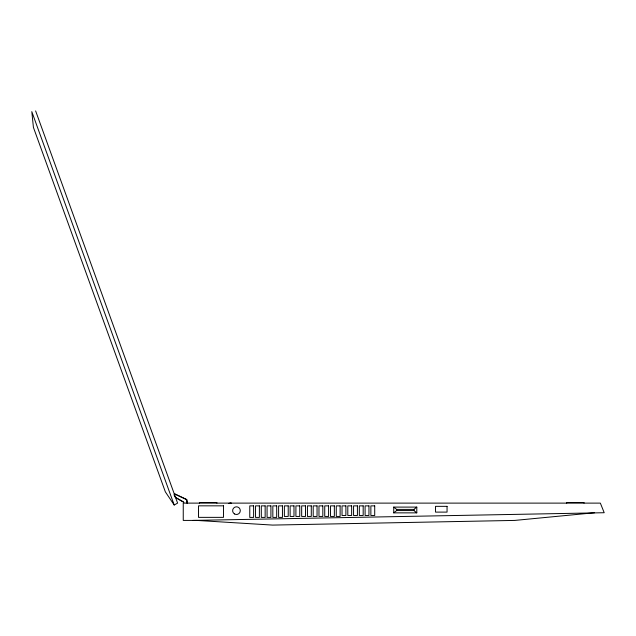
<?xml version="1.0" encoding="UTF-8"?>
<svg xmlns="http://www.w3.org/2000/svg" width="636" height="636" viewBox="0 0 636 636"><rect width="100%" height="100%" fill="white"/><g stroke="black" fill="none" stroke-linecap="round" stroke-linejoin="round"><path stroke-width="0.95" d="M393.732 512.862L396.61 510.557L413.909 510.557L416.795 512.862L416.795 507.099L393.732 507.099L393.732 512.862L416.795 512.862M393.732 507.099L396.61 509.404L413.909 509.404L416.795 507.099M174.2 505.008L31.8 111.626L33.422 127.399L165.352 491.859L174.2 505.008L177.603 503.116L35.624 110.91M229.381 503.354L231.297 503.116L228.419 503.434M594.588 512.743L514.794 520.415L272.645 525.09L196.699 520.415L183.248 520.415L183.248 503.116L600.352 503.116L604.2 512.719L192.859 520.415M174.622 493.79L186.849 499.562L187.405 503.362M174.383 493.878L186.602 499.65L187.167 503.45M175.719 497.479L183.287 501.796M175.48 497.575L183.884 502.368M584.015 503.116L584.015 502.535L566.716 502.535L566.716 503.116M413.909 509.404L413.909 510.557M396.61 509.404L396.61 510.557M216.884 503.116L216.884 502.535L199.585 502.535L199.585 503.116M174.614 496.16A1.534 1.51 70.1 0 1 174.622 496.557M173.843 494.888A1.534 1.51 70.1 0 1 174.192 495.086M174.685 495.706A1.534 1.51 70.1 0 1 174.709 496.883M223.49 505.835L198.504 505.835L198.504 517.362L223.49 517.362L223.49 505.835M253.613 505.874L249.773 505.874L249.773 517.41L253.613 517.41L253.613 505.874M259.385 505.874L255.537 505.874L255.537 517.41L259.385 517.41L259.385 505.874M265.148 505.874L261.309 505.874L261.309 517.41L265.148 517.41L265.148 505.874M270.912 505.874L267.072 505.874L267.072 517.41L270.912 517.41L270.912 505.874M276.684 505.874L272.836 505.874L272.836 517.41L276.684 517.41L276.684 505.874M282.448 505.874L278.608 505.874L278.608 517.41L282.448 517.41L282.448 505.874M288.219 505.874L284.372 505.874L284.372 516.448L288.219 516.448L288.219 505.874M293.983 505.874L290.135 505.874L290.135 516.448L293.983 516.448L293.983 505.874M299.747 505.874L295.907 505.874L295.907 516.448L299.747 516.448L299.747 505.874M305.519 505.874L301.671 505.874L301.671 516.448L305.519 516.448L305.519 505.874M311.282 505.874L307.434 505.874L307.434 516.448L311.282 516.448L311.282 505.874M317.046 505.874L313.206 505.874L313.206 516.448L317.046 516.448L317.046 505.874M322.818 505.874L318.97 505.874L318.97 516.448L322.818 516.448L322.818 505.874M328.581 505.874L324.734 505.874L324.734 516.448L328.581 516.448L328.581 505.874M334.345 505.874L330.505 505.874L330.505 516.448L334.345 516.448L334.345 505.874M340.117 505.874L336.269 505.874L336.269 516.448L340.117 516.448L340.117 505.874M345.881 505.874L342.033 505.874L342.033 515.486L345.881 515.486L345.881 505.874M351.644 505.874L347.805 505.874L347.805 515.486L351.644 515.486L351.644 505.874M357.416 505.874L353.568 505.874L353.568 515.486L357.416 515.486L357.416 505.874M363.18 505.874L359.332 505.874L359.332 515.486L363.18 515.486L363.18 505.874M368.944 505.874L365.104 505.874L365.104 515.486L368.944 515.486L368.944 505.874M374.715 505.874L370.868 505.874L370.868 515.486L374.715 515.486L374.715 505.874M447.052 506.343L435.517 506.343L435.517 512.107L447.052 512.107L447.052 506.343M234.469 513.936A3.848 3.848 0 0 0 240.313 510.74A3.848 3.848 0 0 0 234.628 507.274A3.848 3.848 0 0 0 234.469 513.936"/></g></svg>
